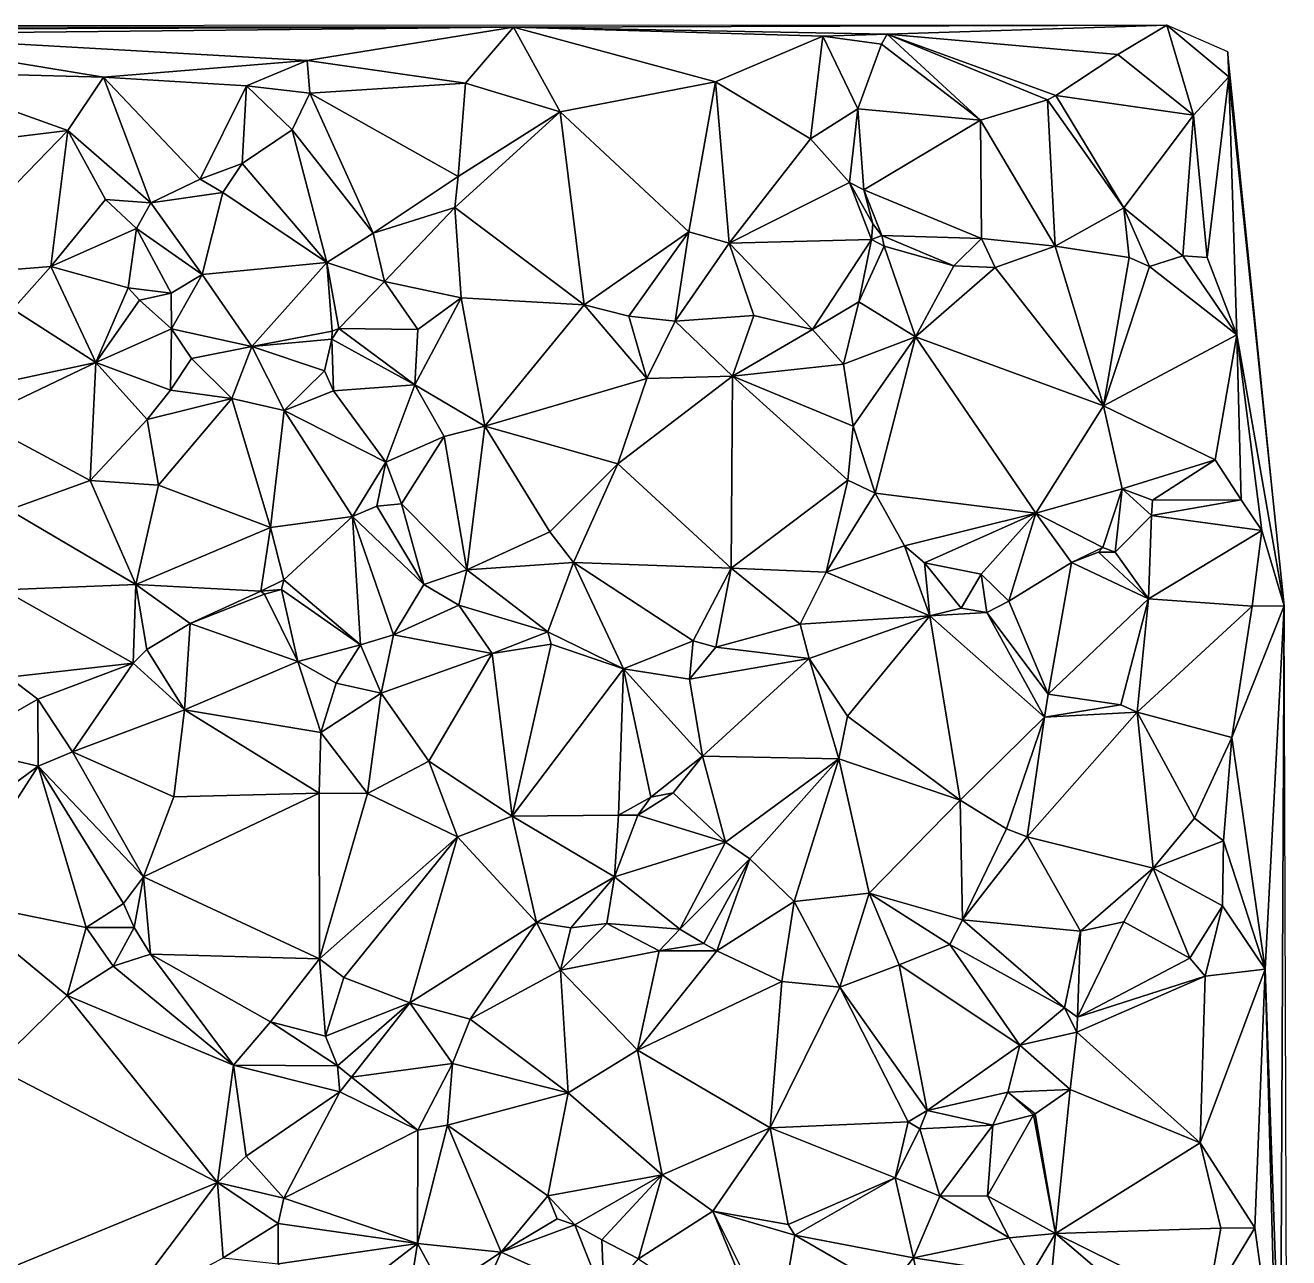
# Model space of a CAD drawing. Header units: metres. Extents: x -15 to 15, y -15 to 15.
# Drawn here: x 3.53 to 14.99, y 3.81 to 14.99 of the extents above; entities that cross this region are included whole.
import ezdxf

# ---------------------------------------------------------------- set-up
doc = ezdxf.new("R2010")
doc.units = ezdxf.units.M
doc.layers.add('STREET_MESH', color=7, linetype='Continuous')

msp = doc.modelspace()

# ---------------------------------------------------------------- linework, layer by layer
at = {"layer": 'STREET_MESH'}
for points in [[(-12.304, 14.982), (7.96, 14.972), (13.883, 14.99)], [(-0.135, 14.947), (7.96, 14.972), (-12.304, 14.982)], [(7.96, 14.972), (-0.135, 14.947), (1.872, 14.908)], [(6.088, 14.67), (7.96, 14.972), (1.872, 14.908)], [(2.432, 14.568), (4.242, 14.52), (1.872, 14.908)], [(4.242, 14.52), (6.088, 14.67), (1.872, 14.908)], [(6.088, 14.67), (7.526, 14.464), (7.96, 14.972)], [(7.526, 14.464), (8.384, 14.203), (7.96, 14.972)], [(7.96, 14.972), (11.348, 14.908), (13.883, 14.99)], [(7.96, 14.972), (9.792, 14.478), (10.765, 14.891)], [(11.348, 14.908), (7.96, 14.972), (10.765, 14.891)], [(7.96, 14.972), (8.384, 14.203), (9.792, 14.478)], [(11.297, 14.818), (11.348, 14.908), (10.765, 14.891)], [(11.348, 14.908), (11.297, 14.818), (12.193, 14.13)], [(11.348, 14.908), (13.438, 14.725), (13.883, 14.99)], [(12.878, 14.352), (13.438, 14.725), (11.348, 14.908)], [(12.802, 14.314), (11.348, 14.908), (12.193, 14.13)], [(12.802, 14.314), (12.878, 14.352), (11.348, 14.908)], [(13.438, 14.725), (14.124, 14.174), (13.883, 14.99)], [(14.445, 14.522), (14.438, 14.748), (13.883, 14.99)], [(14.124, 14.174), (14.445, 14.522), (13.883, 14.99)], [(9.792, 14.478), (10.653, 13.959), (10.765, 14.891)], [(10.653, 13.959), (11.083, 14.233), (10.765, 14.891)], [(11.083, 14.233), (11.297, 14.818), (10.765, 14.891)], [(11.297, 14.818), (11.083, 14.233), (12.193, 14.13)], [(5.54, 14.439), (6.088, 14.67), (4.242, 14.52)], [(5.54, 14.439), (6.113, 14.373), (6.088, 14.67)], [(6.113, 14.373), (7.526, 14.464), (6.088, 14.67)], [(12.878, 14.352), (14.124, 14.174), (13.438, 14.725)], [(14.445, 14.522), (14.948, 9.723), (14.438, 14.748)], [(3.92, 14.035), (2.432, 14.568), (2.012, 13.803)], [(2.432, 14.568), (3.92, 14.035), (4.242, 14.52)], [(3.92, 14.035), (4.671, 13.378), (4.242, 14.52)], [(5.12, 13.594), (5.54, 14.439), (4.242, 14.52)], [(4.671, 13.378), (5.12, 13.594), (4.242, 14.52)], [(5.54, 14.439), (5.12, 13.594), (5.501, 13.737)], [(5.952, 14.04), (5.54, 14.439), (5.501, 13.737)], [(5.952, 14.04), (6.113, 14.373), (5.54, 14.439)], [(7.526, 14.464), (6.113, 14.373), (7.459, 13.617)], [(8.384, 14.203), (7.526, 14.464), (7.459, 13.617)], [(8.384, 14.203), (9.551, 13.117), (9.792, 14.478)], [(9.551, 13.117), (9.916, 13.014), (9.792, 14.478)], [(9.916, 13.014), (10.653, 13.959), (9.792, 14.478)], [(14.124, 14.174), (14.249, 12.882), (14.445, 14.522)], [(14.249, 12.882), (14.517, 12.181), (14.445, 14.522)], [(14.517, 12.181), (14.948, 9.723), (14.445, 14.522)], [(6.113, 14.373), (5.952, 14.04), (6.688, 13.103)], [(7.459, 13.617), (6.113, 14.373), (6.688, 13.103)], [(12.802, 14.314), (13.495, 13.333), (12.878, 14.352)], [(13.495, 13.333), (14.124, 14.174), (12.878, 14.352)], [(11.083, 14.233), (10.653, 13.959), (11.006, 13.563)], [(11.136, 13.496), (11.083, 14.233), (11.006, 13.563)], [(11.083, 14.233), (11.136, 13.496), (12.193, 14.13)], [(12.871, 12.986), (12.802, 14.314), (12.193, 14.13)], [(12.871, 12.986), (13.495, 13.333), (12.802, 14.314)], [(7.428, 13.336), (8.384, 14.203), (7.459, 13.617)], [(8.6, 12.455), (8.384, 14.203), (7.428, 13.336)], [(8.6, 12.455), (9.551, 13.117), (8.384, 14.203)], [(11.136, 13.496), (12.203, 13.057), (12.193, 14.13)], [(12.203, 13.057), (12.871, 12.986), (12.193, 14.13)], [(14.029, 12.897), (14.124, 14.174), (13.495, 13.333)], [(14.029, 12.897), (14.249, 12.882), (14.124, 14.174)], [(2.635, 12.71), (3.92, 14.035), (2.012, 13.803)], [(3.766, 12.802), (3.92, 14.035), (2.635, 12.71)], [(3.766, 12.802), (4.259, 13.408), (3.92, 14.035)], [(4.259, 13.408), (4.671, 13.378), (3.92, 14.035)], [(6.266, 12.839), (5.952, 14.04), (5.501, 13.737)], [(5.952, 14.04), (6.266, 12.839), (6.688, 13.103)], [(10.653, 13.959), (9.916, 13.014), (11.006, 13.563)], [(5.12, 13.594), (5.325, 13.473), (5.501, 13.737)], [(5.325, 13.473), (6.266, 12.839), (5.501, 13.737)], [(4.671, 13.378), (5.325, 13.473), (5.12, 13.594)], [(7.428, 13.336), (7.459, 13.617), (6.688, 13.103)], [(9.916, 13.014), (11.206, 13.048), (11.006, 13.563)], [(11.219, 13.188), (11.136, 13.496), (11.006, 13.563)], [(11.206, 13.048), (11.219, 13.188), (11.006, 13.563)], [(4.259, 13.408), (3.766, 12.802), (4.542, 13.147)], [(4.671, 13.378), (4.259, 13.408), (4.542, 13.147)], [(5.325, 13.473), (4.671, 13.378), (5.136, 12.729)], [(6.266, 12.839), (5.325, 13.473), (5.136, 12.729)], [(11.219, 13.188), (11.3, 13.083), (11.136, 13.496)], [(11.3, 13.083), (12.203, 13.057), (11.136, 13.496)], [(5.136, 12.729), (4.671, 13.378), (4.542, 13.147)], [(6.789, 12.666), (7.428, 13.336), (6.688, 13.103)], [(7.428, 13.336), (6.789, 12.666), (7.485, 12.516)], [(8.6, 12.455), (7.428, 13.336), (7.485, 12.516)], [(13.541, 12.884), (13.495, 13.333), (12.871, 12.986)], [(13.541, 12.884), (13.726, 12.803), (13.495, 13.333)], [(13.726, 12.803), (14.029, 12.897), (13.495, 13.333)], [(11.3, 13.083), (11.219, 13.188), (11.206, 13.048)], [(4.542, 13.147), (3.766, 12.802), (4.466, 12.609)], [(4.856, 12.559), (4.542, 13.147), (4.466, 12.609)], [(4.856, 12.559), (5.136, 12.729), (4.542, 13.147)], [(6.266, 12.839), (6.789, 12.666), (6.688, 13.103)], [(9.551, 13.117), (8.6, 12.455), (9.005, 12.35)], [(9.427, 12.305), (9.551, 13.117), (9.005, 12.35)], [(9.916, 13.014), (9.551, 13.117), (9.427, 12.305)], [(11.3, 13.083), (11.206, 13.048), (11.321, 12.985)], [(11.951, 12.807), (11.3, 13.083), (11.321, 12.985)], [(11.3, 13.083), (11.951, 12.807), (12.203, 13.057)], [(9.916, 13.014), (9.427, 12.305), (10.14, 12.358)], [(9.916, 13.014), (10.671, 12.231), (11.206, 13.048)], [(9.916, 13.014), (10.14, 12.358), (10.671, 12.231)], [(11.206, 13.048), (10.671, 12.231), (11.09, 12.48)], [(11.321, 12.985), (11.206, 13.048), (11.09, 12.48)], [(11.604, 12.165), (11.321, 12.985), (11.09, 12.48)], [(11.604, 12.165), (11.951, 12.807), (11.321, 12.985)], [(11.951, 12.807), (12.326, 12.793), (12.203, 13.057)], [(12.203, 13.057), (12.326, 12.793), (12.871, 12.986)], [(12.326, 12.793), (13.309, 11.539), (12.871, 12.986)], [(13.309, 11.539), (13.541, 12.884), (12.871, 12.986)], [(6.266, 12.839), (5.136, 12.729), (5.586, 12.077)], [(6.316, 12.215), (6.266, 12.839), (5.586, 12.077)], [(6.789, 12.666), (6.266, 12.839), (6.376, 12.24)], [(6.266, 12.839), (6.316, 12.215), (6.376, 12.24)], [(13.541, 12.884), (13.309, 11.539), (13.726, 12.803)], [(14.029, 12.897), (13.726, 12.803), (14.517, 12.181)], [(14.249, 12.882), (14.029, 12.897), (14.517, 12.181)], [(3.42, 12.416), (3.766, 12.802), (2.635, 12.71)], [(3.42, 12.416), (4.174, 11.932), (3.766, 12.802)], [(3.766, 12.802), (4.174, 11.932), (4.466, 12.609)], [(4.856, 12.559), (4.86, 12.235), (5.136, 12.729)], [(5.136, 12.729), (4.86, 12.235), (5.586, 12.077)], [(12.326, 12.793), (11.951, 12.807), (11.604, 12.165)], [(13.309, 11.539), (12.326, 12.793), (11.604, 12.165)], [(13.726, 12.803), (13.309, 11.539), (14.517, 12.181)], [(4.174, 11.932), (4.569, 12.497), (4.466, 12.609)], [(4.569, 12.497), (4.856, 12.559), (4.466, 12.609)], [(7.093, 12.229), (6.789, 12.666), (6.376, 12.24)], [(6.789, 12.666), (7.093, 12.229), (7.485, 12.516)], [(4.86, 12.235), (4.569, 12.497), (4.174, 11.932)], [(4.569, 12.497), (4.86, 12.235), (4.856, 12.559)], [(7.093, 12.229), (7.065, 11.728), (7.485, 12.516)], [(7.065, 11.728), (7.699, 11.352), (7.485, 12.516)], [(7.699, 11.352), (8.6, 12.455), (7.485, 12.516)], [(4.174, 11.932), (3.42, 12.416), (3.115, 11.705)], [(8.6, 12.455), (7.699, 11.352), (9.168, 11.787)], [(9.005, 12.35), (8.6, 12.455), (9.168, 11.787)], [(10.671, 12.231), (10.951, 11.916), (11.09, 12.48)], [(10.951, 11.916), (11.604, 12.165), (11.09, 12.48)], [(9.427, 12.305), (9.005, 12.35), (9.168, 11.787)], [(9.947, 11.807), (9.427, 12.305), (9.168, 11.787)], [(10.14, 12.358), (9.427, 12.305), (9.947, 11.807)], [(10.14, 12.358), (9.947, 11.807), (10.671, 12.231)], [(4.86, 12.235), (4.174, 11.932), (4.851, 11.681)], [(5.039, 11.967), (4.86, 12.235), (4.851, 11.681)], [(4.86, 12.235), (5.039, 11.967), (5.586, 12.077)], [(6.312, 12.144), (6.316, 12.215), (5.586, 12.077)], [(6.245, 11.855), (6.312, 12.144), (5.586, 12.077)], [(6.329, 11.675), (6.312, 12.144), (6.245, 11.855)], [(6.312, 12.144), (7.065, 11.728), (6.376, 12.24)], [(6.316, 12.215), (6.312, 12.144), (6.376, 12.24)], [(6.329, 11.675), (7.065, 11.728), (6.312, 12.144)], [(7.065, 11.728), (7.093, 12.229), (6.376, 12.24)], [(10.671, 12.231), (9.947, 11.807), (10.951, 11.916)], [(11.039, 11.352), (11.604, 12.165), (10.951, 11.916)], [(11.239, 10.746), (11.604, 12.165), (11.039, 11.352)], [(11.239, 10.746), (12.696, 10.563), (11.604, 12.165)], [(12.696, 10.563), (13.309, 11.539), (11.604, 12.165)], [(14.517, 12.181), (13.309, 11.539), (14.322, 11.047)], [(14.559, 10.685), (14.517, 12.181), (14.322, 11.047)], [(14.517, 12.181), (14.744, 10.408), (14.948, 9.723)], [(14.559, 10.685), (14.744, 10.408), (14.517, 12.181)], [(5.039, 11.967), (5.405, 11.603), (5.586, 12.077)], [(5.405, 11.603), (5.88, 11.495), (5.586, 12.077)], [(5.88, 11.495), (6.245, 11.855), (5.586, 12.077)], [(4.174, 11.932), (3.092, 11.415), (4.121, 10.86)], [(3.092, 11.415), (4.174, 11.932), (3.115, 11.705)], [(4.637, 11.415), (4.174, 11.932), (4.121, 10.86)], [(4.174, 11.932), (4.637, 11.415), (4.851, 11.681)], [(5.405, 11.603), (5.039, 11.967), (4.851, 11.681)], [(9.947, 11.807), (11.039, 11.352), (10.951, 11.916)], [(6.329, 11.675), (6.245, 11.855), (5.88, 11.495)], [(9.947, 11.807), (8.906, 11.012), (9.933, 10.065)], [(8.906, 11.012), (9.947, 11.807), (9.168, 11.787)], [(10.99, 10.865), (9.947, 11.807), (9.933, 10.065)], [(11.039, 11.352), (9.947, 11.807), (10.99, 10.865)], [(7.065, 11.728), (6.329, 11.675), (6.801, 11.026)], [(7.332, 11.26), (7.065, 11.728), (6.801, 11.026)], [(7.065, 11.728), (7.332, 11.26), (7.699, 11.352)], [(7.699, 11.352), (8.906, 11.012), (9.168, 11.787)], [(4.637, 11.415), (5.405, 11.603), (4.851, 11.681)], [(5.405, 11.603), (4.637, 11.415), (4.74, 10.818)], [(5.405, 11.603), (4.74, 10.818), (5.756, 10.433)], [(5.88, 11.495), (5.405, 11.603), (5.756, 10.433)], [(6.329, 11.675), (5.88, 11.495), (6.801, 11.026)], [(6.499, 10.533), (5.88, 11.495), (5.756, 10.433)], [(5.88, 11.495), (6.499, 10.533), (6.801, 11.026)], [(13.309, 11.539), (12.696, 10.563), (13.48, 10.785)], [(13.309, 11.539), (13.48, 10.785), (14.322, 11.047)], [(3.092, 11.415), (3.386, 10.594), (4.121, 10.86)], [(4.74, 10.818), (4.637, 11.415), (4.121, 10.86)], [(7.699, 11.352), (7.332, 11.26), (7.537, 10.05)], [(8.29, 10.395), (7.699, 11.352), (7.537, 10.05)], [(7.699, 11.352), (8.29, 10.395), (8.906, 11.012)], [(11.239, 10.746), (11.039, 11.352), (10.99, 10.865)], [(6.943, 10.649), (7.332, 11.26), (6.801, 11.026)], [(7.332, 11.26), (6.943, 10.649), (7.537, 10.05)], [(6.499, 10.533), (6.721, 10.627), (6.801, 11.026)], [(6.721, 10.627), (6.943, 10.649), (6.801, 11.026)], [(8.906, 11.012), (8.29, 10.395), (8.505, 10.116)], [(8.906, 11.012), (8.505, 10.116), (9.933, 10.065)], [(13.48, 10.785), (13.755, 10.683), (14.322, 11.047)], [(13.755, 10.683), (14.559, 10.685), (14.322, 11.047)], [(3.386, 10.594), (4.536, 9.916), (4.121, 10.86)], [(4.536, 9.916), (4.74, 10.818), (4.121, 10.86)], [(4.74, 10.818), (4.536, 9.916), (5.756, 10.433)], [(10.795, 10.03), (10.99, 10.865), (9.933, 10.065)], [(10.795, 10.03), (11.239, 10.746), (10.99, 10.865)], [(12.696, 10.563), (13.303, 10.254), (13.48, 10.785)], [(13.303, 10.254), (13.415, 10.212), (13.48, 10.785)], [(13.415, 10.212), (13.744, 10.543), (13.48, 10.785)], [(13.744, 10.543), (13.755, 10.683), (13.48, 10.785)], [(10.795, 10.03), (11.506, 10.268), (11.239, 10.746)], [(11.506, 10.268), (12.696, 10.563), (11.239, 10.746)], [(14.559, 10.685), (13.744, 10.543), (14.744, 10.408)], [(14.559, 10.685), (13.755, 10.683), (13.744, 10.543)], [(3.386, 10.594), (3.336, 9.869), (4.536, 9.916)], [(6.721, 10.627), (6.499, 10.533), (7.148, 9.917)], [(6.721, 10.627), (7.148, 9.917), (6.943, 10.649)], [(6.943, 10.649), (7.148, 9.917), (7.537, 10.05)], [(11.506, 10.268), (11.687, 10.115), (12.696, 10.563)], [(11.687, 10.115), (12.2, 10.011), (12.696, 10.563)], [(12.696, 10.563), (12.2, 10.011), (12.451, 9.767)], [(12.696, 10.563), (12.451, 9.767), (13.019, 10.117)], [(13.303, 10.254), (12.696, 10.563), (13.019, 10.117)], [(13.744, 10.543), (13.415, 10.212), (13.717, 9.788)], [(14.744, 10.408), (13.744, 10.543), (13.717, 9.788)], [(4.536, 9.916), (5.669, 9.858), (5.756, 10.433)], [(5.669, 9.858), (5.877, 9.959), (5.756, 10.433)], [(5.877, 9.959), (6.499, 10.533), (5.756, 10.433)], [(6.499, 10.533), (5.877, 9.959), (6.573, 9.371)], [(6.873, 9.46), (6.499, 10.533), (6.573, 9.371)], [(6.499, 10.533), (6.873, 9.46), (7.148, 9.917)], [(8.29, 10.395), (7.537, 10.05), (8.505, 10.116)], [(14.744, 10.408), (13.717, 9.788), (14.657, 9.721)], [(14.948, 9.723), (14.744, 10.408), (14.657, 9.721)], [(11.506, 10.268), (10.795, 10.03), (11.734, 9.634)], [(11.687, 10.115), (11.506, 10.268), (11.734, 9.634)], [(13.265, 10.21), (13.303, 10.254), (13.019, 10.117)], [(13.717, 9.788), (13.265, 10.21), (13.019, 10.117)], [(13.265, 10.21), (13.415, 10.212), (13.303, 10.254)], [(13.415, 10.212), (13.265, 10.21), (13.717, 9.788)], [(7.537, 10.05), (8.272, 9.489), (8.505, 10.116)], [(8.272, 9.489), (8.957, 9.152), (8.505, 10.116)], [(8.505, 10.116), (9.59, 9.406), (9.933, 10.065)], [(8.957, 9.152), (9.59, 9.406), (8.505, 10.116)], [(12.2, 10.011), (11.687, 10.115), (12.018, 9.702)], [(12.018, 9.702), (11.687, 10.115), (11.734, 9.634)], [(12.451, 9.767), (12.809, 8.924), (13.019, 10.117)], [(12.809, 8.924), (13.717, 9.788), (13.019, 10.117)], [(7.148, 9.917), (7.463, 9.73), (7.537, 10.05)], [(7.463, 9.73), (8.272, 9.489), (7.537, 10.05)], [(9.59, 9.406), (9.795, 9.348), (9.933, 10.065)], [(9.795, 9.348), (10.558, 9.557), (9.933, 10.065)], [(10.558, 9.557), (10.795, 10.03), (9.933, 10.065)], [(10.795, 10.03), (10.558, 9.557), (11.734, 9.634)], [(12.2, 10.011), (12.018, 9.702), (12.253, 9.662)], [(12.2, 10.011), (12.253, 9.662), (12.451, 9.767)], [(3.336, 9.869), (4.511, 9.203), (4.536, 9.916)], [(4.511, 9.203), (3.336, 9.869), (3.383, 9.077)], [(4.511, 9.203), (4.634, 9.327), (4.536, 9.916)], [(4.634, 9.327), (5.028, 9.564), (4.536, 9.916)], [(5.028, 9.564), (5.669, 9.858), (4.536, 9.916)], [(5.669, 9.858), (5.028, 9.564), (5.703, 9.83)], [(5.857, 9.872), (5.877, 9.959), (5.669, 9.858)], [(5.857, 9.872), (5.669, 9.858), (5.703, 9.83)], [(6.003, 9.218), (5.857, 9.872), (5.703, 9.83)], [(5.877, 9.959), (5.857, 9.872), (6.573, 9.371)], [(5.857, 9.872), (6.003, 9.218), (6.573, 9.371)], [(6.873, 9.46), (7.463, 9.73), (7.148, 9.917)], [(5.028, 9.564), (6.003, 9.218), (5.703, 9.83)], [(12.253, 9.662), (12.809, 8.924), (12.451, 9.767)], [(12.809, 8.924), (13.467, 8.825), (13.717, 9.788)], [(13.467, 8.825), (13.616, 8.758), (13.717, 9.788)], [(13.717, 9.788), (13.616, 8.758), (14.657, 9.721)], [(7.765, 9.291), (7.463, 9.73), (6.873, 9.46)], [(7.463, 9.73), (7.765, 9.291), (8.272, 9.489)], [(10.558, 9.557), (10.64, 9.245), (11.734, 9.634)], [(10.64, 9.245), (10.989, 8.722), (11.734, 9.634)], [(11.734, 9.634), (10.989, 8.722), (12.01, 7.962)], [(12.253, 9.662), (12.018, 9.702), (11.734, 9.634)], [(12.774, 8.713), (12.253, 9.662), (11.734, 9.634)], [(12.774, 8.713), (11.734, 9.634), (12.01, 7.962)], [(12.809, 8.924), (12.253, 9.662), (12.774, 8.713)], [(13.616, 8.758), (14.472, 8.53), (14.657, 9.721)], [(14.472, 8.53), (14.948, 9.723), (14.657, 9.721)], [(14.948, 9.723), (14.472, 8.53), (14.776, 6.429)], [(14.913, 2.454), (14.948, 9.723), (14.776, 6.429)], [(14.948, 9.723), (14.913, 2.454), (14.989, -2.981)], [(5.028, 9.564), (4.634, 9.327), (4.977, 8.782)], [(6.003, 9.218), (5.028, 9.564), (4.977, 8.782)], [(10.64, 9.245), (10.558, 9.557), (9.795, 9.348)], [(6.759, 8.932), (6.873, 9.46), (6.573, 9.371)], [(6.759, 8.932), (7.765, 9.291), (6.873, 9.46)], [(8.272, 9.489), (7.765, 9.291), (8.3, 9.377)], [(8.272, 9.489), (8.3, 9.377), (8.957, 9.152)], [(9.556, 9.06), (9.59, 9.406), (8.957, 9.152)], [(9.59, 9.406), (9.556, 9.06), (9.795, 9.348)], [(4.634, 9.327), (4.511, 9.203), (4.977, 8.782)], [(6.003, 9.218), (6.353, 9.022), (6.573, 9.371)], [(6.353, 9.022), (6.759, 8.932), (6.573, 9.371)], [(7.765, 9.291), (6.759, 8.932), (7.193, 8.315)], [(7.765, 9.291), (7.193, 8.315), (7.949, 7.817)], [(8.3, 9.377), (7.765, 9.291), (7.949, 7.817)], [(8.957, 9.152), (8.3, 9.377), (7.949, 7.817)], [(9.556, 9.06), (10.64, 9.245), (9.795, 9.348)], [(3.646, 8.876), (4.511, 9.203), (3.383, 9.077)], [(4.511, 9.203), (3.646, 8.876), (3.961, 8.399)], [(4.511, 9.203), (3.961, 8.399), (4.977, 8.782)], [(6.212, 8.575), (6.003, 9.218), (4.977, 8.782)], [(6.212, 8.575), (6.353, 9.022), (6.003, 9.218)], [(10.64, 9.245), (9.556, 9.06), (9.673, 8.36)], [(10.911, 8.336), (10.64, 9.245), (9.673, 8.36)], [(10.989, 8.722), (10.64, 9.245), (10.911, 8.336)], [(3.646, 8.876), (3.383, 9.077), (2.892, 8.444)], [(8.911, 7.825), (8.957, 9.152), (7.949, 7.817)], [(8.911, 7.825), (9.204, 7.987), (8.957, 9.152)], [(9.556, 9.06), (8.957, 9.152), (9.673, 8.36)], [(8.957, 9.152), (9.204, 7.987), (9.673, 8.36)], [(6.353, 9.022), (6.212, 8.575), (6.759, 8.932)], [(3.649, 8.271), (3.646, 8.876), (2.892, 8.444)], [(3.961, 8.399), (3.646, 8.876), (3.649, 8.271)], [(6.759, 8.932), (6.212, 8.575), (6.636, 8.021)], [(6.759, 8.932), (6.636, 8.021), (7.193, 8.315)], [(13.467, 8.825), (12.809, 8.924), (12.774, 8.713)], [(13.616, 8.758), (13.467, 8.825), (12.774, 8.713)], [(3.961, 8.399), (4.88, 7.992), (4.977, 8.782)], [(4.88, 7.992), (6.197, 8.026), (4.977, 8.782)], [(6.197, 8.026), (6.212, 8.575), (4.977, 8.782)], [(10.989, 8.722), (10.911, 8.336), (12.01, 7.962)], [(12.431, 7.702), (12.774, 8.713), (12.01, 7.962)], [(12.431, 7.702), (12.617, 7.628), (12.774, 8.713)], [(12.617, 7.628), (13.616, 8.758), (12.774, 8.713)], [(13.616, 8.758), (12.617, 7.628), (13.761, 7.343)], [(14.472, 8.53), (13.616, 8.758), (14.133, 7.799)], [(13.616, 8.758), (13.761, 7.343), (14.133, 7.799)], [(6.636, 8.021), (6.212, 8.575), (6.197, 8.026)], [(14.396, 7.592), (14.472, 8.53), (14.133, 7.799)], [(14.472, 8.53), (14.396, 7.592), (14.776, 6.429)], [(2.633, 7.527), (3.649, 8.271), (2.892, 8.444)], [(3.961, 8.399), (3.649, 8.271), (4.604, 7.267)], [(4.88, 7.992), (3.961, 8.399), (4.604, 7.267)], [(2.633, 7.527), (2.867, 7.055), (3.649, 8.271)], [(2.867, 7.055), (4.084, 6.805), (3.649, 8.271)], [(3.649, 8.271), (4.424, 7.025), (4.604, 7.267)], [(4.084, 6.805), (4.424, 7.025), (3.649, 8.271)], [(7.193, 8.315), (6.636, 8.021), (7.451, 7.63)], [(7.193, 8.315), (7.451, 7.63), (7.949, 7.817)], [(9.204, 7.987), (9.409, 8.027), (9.673, 8.36)], [(9.409, 8.027), (9.882, 7.581), (9.673, 8.36)], [(9.882, 7.581), (10.911, 8.336), (9.673, 8.36)], [(9.882, 7.581), (10.103, 7.43), (10.911, 8.336)], [(10.911, 8.336), (10.103, 7.43), (10.505, 7.042)], [(11.186, 7.119), (10.911, 8.336), (10.505, 7.042)], [(10.911, 8.336), (11.186, 7.119), (12.01, 7.962)], [(6.197, 8.026), (4.604, 7.267), (6.201, 6.522)], [(6.197, 8.026), (4.88, 7.992), (4.604, 7.267)], [(6.636, 8.021), (6.197, 8.026), (6.201, 6.522)], [(7.451, 7.63), (6.636, 8.021), (6.201, 6.522)], [(9.409, 8.027), (9.086, 7.826), (9.882, 7.581)], [(9.204, 7.987), (9.086, 7.826), (9.409, 8.027)], [(9.086, 7.826), (9.204, 7.987), (8.911, 7.825)], [(11.186, 7.119), (12.032, 6.875), (12.01, 7.962)], [(12.032, 6.875), (12.431, 7.702), (12.01, 7.962)], [(7.451, 7.63), (8.167, 6.851), (7.949, 7.817)], [(8.876, 7.265), (8.911, 7.825), (7.949, 7.817)], [(8.167, 6.851), (8.876, 7.265), (7.949, 7.817)], [(9.086, 7.826), (8.876, 7.265), (9.882, 7.581)], [(8.876, 7.265), (9.086, 7.826), (8.911, 7.825)], [(13.761, 7.343), (14.396, 7.592), (14.133, 7.799)], [(12.617, 7.628), (12.431, 7.702), (12.032, 6.875)], [(6.422, 6.353), (7.451, 7.63), (6.201, 6.522)], [(6.422, 6.353), (7.021, 6.123), (7.451, 7.63)], [(7.021, 6.123), (8.167, 6.851), (7.451, 7.63)], [(8.876, 7.265), (9.469, 6.79), (9.882, 7.581)], [(9.469, 6.79), (10.103, 7.43), (9.882, 7.581)], [(12.617, 7.628), (12.032, 6.875), (13.102, 6.774)], [(13.761, 7.343), (12.617, 7.628), (13.102, 6.774)], [(14.387, 7.004), (14.396, 7.592), (13.761, 7.343)], [(14.396, 7.592), (14.387, 7.004), (14.776, 6.429)], [(9.469, 6.79), (9.685, 6.661), (10.103, 7.43)], [(10.103, 7.43), (9.685, 6.661), (9.803, 6.596)], [(10.103, 7.43), (9.803, 6.596), (10.505, 7.042)], [(13.493, 6.857), (13.761, 7.343), (13.102, 6.774)], [(13.493, 6.857), (14.093, 6.529), (13.761, 7.343)], [(14.093, 6.529), (14.387, 7.004), (13.761, 7.343)], [(4.424, 7.025), (4.521, 6.807), (4.604, 7.267)], [(4.521, 6.807), (4.668, 6.563), (4.604, 7.267)], [(4.604, 7.267), (4.668, 6.563), (6.201, 6.522)], [(8.167, 6.851), (8.479, 6.802), (8.876, 7.265)], [(8.876, 7.265), (8.479, 6.802), (8.806, 6.844)], [(9.469, 6.79), (8.876, 7.265), (8.806, 6.844)], [(10.918, 6.265), (11.186, 7.119), (10.505, 7.042)], [(10.918, 6.265), (11.457, 6.468), (11.186, 7.119)], [(12.032, 6.875), (11.186, 7.119), (11.917, 6.652)], [(11.186, 7.119), (11.457, 6.468), (11.917, 6.652)], [(4.084, 6.805), (2.867, 7.055), (3.912, 6.19)], [(2.867, 7.055), (3.252, 5.542), (3.912, 6.19)], [(4.424, 7.025), (4.084, 6.805), (4.521, 6.807)], [(9.803, 6.596), (10.392, 6.317), (10.505, 7.042)], [(10.392, 6.317), (10.918, 6.265), (10.505, 7.042)], [(14.387, 7.004), (14.093, 6.529), (14.231, 6.364)], [(14.387, 7.004), (14.231, 6.364), (14.776, 6.429)], [(12.957, 6.079), (12.032, 6.875), (11.917, 6.652)], [(12.032, 6.875), (12.957, 6.079), (13.102, 6.774)], [(4.329, 6.457), (4.084, 6.805), (3.912, 6.19)], [(4.084, 6.805), (4.329, 6.457), (4.521, 6.807)], [(4.329, 6.457), (4.668, 6.563), (4.521, 6.807)], [(8.167, 6.851), (7.021, 6.123), (7.568, 5.974)], [(8.386, 6.418), (8.167, 6.851), (7.568, 5.974)], [(8.479, 6.802), (8.167, 6.851), (8.386, 6.418)], [(8.386, 6.418), (9.281, 6.594), (8.806, 6.844)], [(8.479, 6.802), (8.386, 6.418), (8.806, 6.844)], [(9.281, 6.594), (9.469, 6.79), (8.806, 6.844)], [(9.281, 6.594), (9.685, 6.661), (9.469, 6.79)], [(12.957, 6.079), (13.074, 5.993), (13.102, 6.774)], [(13.074, 5.993), (13.493, 6.857), (13.102, 6.774)], [(14.093, 6.529), (13.493, 6.857), (13.074, 5.993)], [(9.685, 6.661), (9.281, 6.594), (9.803, 6.596)], [(11.457, 6.468), (12.552, 5.738), (11.917, 6.652)], [(12.552, 5.738), (12.957, 6.079), (11.917, 6.652)], [(4.668, 6.563), (4.329, 6.457), (5.422, 5.559)], [(4.668, 6.563), (5.758, 5.952), (6.201, 6.522)], [(5.758, 5.952), (4.668, 6.563), (5.422, 5.559)], [(9.281, 6.594), (8.386, 6.418), (9.084, 5.693)], [(9.084, 5.693), (10.392, 6.317), (9.803, 6.596)], [(9.281, 6.594), (9.084, 5.693), (9.803, 6.596)], [(5.422, 5.559), (4.329, 6.457), (3.912, 6.19)], [(5.758, 5.952), (6.255, 5.822), (6.201, 6.522)], [(6.255, 5.822), (6.422, 6.353), (6.201, 6.522)], [(8.386, 6.418), (7.568, 5.974), (8.456, 5.308)], [(9.084, 5.693), (8.386, 6.418), (8.456, 5.308)], [(11.457, 6.468), (10.918, 6.265), (11.712, 5.146)], [(12.552, 5.738), (11.457, 6.468), (11.712, 5.146)], [(14.231, 6.364), (14.093, 6.529), (13.074, 5.993)], [(14.776, 6.429), (14.185, 4.853), (14.683, 4.082)], [(14.231, 6.364), (14.185, 4.853), (14.776, 6.429)], [(14.876, 2.685), (14.776, 6.429), (14.683, 4.082)], [(14.876, 2.685), (14.913, 2.454), (14.776, 6.429)], [(7.021, 6.123), (6.422, 6.353), (6.255, 5.822)], [(10.392, 6.317), (9.084, 5.693), (10.287, 4.989)], [(10.918, 6.265), (10.392, 6.317), (10.287, 4.989)], [(13.067, 5.857), (14.231, 6.364), (13.074, 5.993)], [(14.231, 6.364), (13.067, 5.857), (14.185, 4.853)], [(3.252, 5.542), (5.275, 4.492), (3.912, 6.19)], [(5.275, 4.492), (5.422, 5.559), (3.912, 6.19)], [(10.918, 6.265), (10.287, 4.989), (11.537, 5.043)], [(11.712, 5.146), (10.918, 6.265), (11.537, 5.043)], [(7.021, 6.123), (6.255, 5.822), (6.363, 5.553)], [(6.49, 5.448), (7.021, 6.123), (6.363, 5.553)], [(7.407, 5.573), (7.021, 6.123), (6.49, 5.448)], [(7.021, 6.123), (7.407, 5.573), (7.568, 5.974)], [(12.552, 5.738), (13.067, 5.857), (12.957, 6.079)], [(12.957, 6.079), (13.067, 5.857), (13.074, 5.993)], [(7.568, 5.974), (7.407, 5.573), (8.456, 5.308)], [(5.758, 5.952), (5.422, 5.559), (6.363, 5.553)], [(6.255, 5.822), (5.758, 5.952), (6.363, 5.553)], [(13.067, 5.857), (12.552, 5.738), (13.007, 5.336)], [(14.185, 4.853), (13.067, 5.857), (13.007, 5.336)], [(12.552, 5.738), (11.712, 5.146), (12.442, 5.314)], [(13.007, 5.336), (12.552, 5.738), (12.442, 5.314)], [(9.309, 4.562), (9.084, 5.693), (8.456, 5.308)], [(9.084, 5.693), (9.309, 4.562), (10.287, 4.989)], [(5.275, 4.492), (3.252, 5.542), (3.139, 3.615)], [(5.537, 4.733), (5.422, 5.559), (5.275, 4.492)], [(5.422, 5.559), (6.386, 5.317), (6.363, 5.553)], [(5.537, 4.733), (6.386, 5.317), (5.422, 5.559)], [(6.386, 5.317), (6.49, 5.448), (6.363, 5.553)], [(7.092, 4.969), (7.407, 5.573), (6.49, 5.448)], [(7.362, 5.014), (7.407, 5.573), (7.092, 4.969)], [(7.407, 5.573), (7.362, 5.014), (8.456, 5.308)], [(6.386, 5.317), (7.092, 4.969), (6.49, 5.448)], [(6.386, 5.317), (5.537, 4.733), (5.877, 4.351)], [(7.092, 4.969), (6.386, 5.317), (5.877, 4.351)], [(7.362, 5.014), (8.27, 4.373), (8.456, 5.308)], [(8.27, 4.373), (9.309, 4.562), (8.456, 5.308)], [(11.712, 5.146), (12.306, 5.015), (12.442, 5.314)], [(12.306, 5.015), (12.674, 5.108), (12.442, 5.314)], [(12.691, 5.117), (13.007, 5.336), (12.442, 5.314)], [(12.674, 5.108), (12.691, 5.117), (12.442, 5.314)], [(12.691, 5.117), (12.874, 4.031), (13.007, 5.336)], [(12.874, 4.031), (14.185, 4.853), (13.007, 5.336)], [(11.537, 5.043), (10.287, 4.989), (11.421, 4.535)], [(11.645, 4.979), (11.537, 5.043), (11.421, 4.535)], [(11.645, 4.979), (11.712, 5.146), (11.537, 5.043)], [(12.306, 5.015), (11.712, 5.146), (11.645, 4.979)], [(12.674, 5.108), (12.306, 5.015), (12.259, 4.373)], [(12.874, 4.031), (12.674, 5.108), (12.259, 4.373)], [(12.874, 4.031), (12.691, 5.117), (12.674, 5.108)], [(7.09, 3.941), (7.092, 4.969), (5.877, 4.351)], [(7.09, 3.941), (7.362, 5.014), (7.092, 4.969)], [(7.09, 3.941), (7.847, 3.862), (7.362, 5.014)], [(7.362, 5.014), (7.847, 3.862), (8.27, 4.373)], [(9.309, 4.562), (9.766, 4.235), (10.287, 4.989)], [(9.766, 4.235), (10.451, 4.113), (10.287, 4.989)], [(10.287, 4.989), (10.451, 4.113), (11.421, 4.535)], [(11.824, 4.37), (11.645, 4.979), (11.421, 4.535)], [(11.824, 4.37), (12.306, 5.015), (11.645, 4.979)], [(12.306, 5.015), (11.824, 4.37), (12.259, 4.373)], [(14.185, 4.853), (12.874, 4.031), (14.372, 4.08)], [(14.185, 4.853), (14.372, 4.08), (14.683, 4.082)], [(5.877, 4.351), (5.537, 4.733), (5.275, 4.492)], [(4.38, 3.301), (5.275, 4.492), (3.139, 3.615)], [(4.38, 3.301), (5.328, 3.811), (5.275, 4.492)], [(5.275, 4.492), (5.328, 3.811), (5.826, 4.122)], [(5.877, 4.351), (5.275, 4.492), (5.826, 4.122)], [(8.517, 4.11), (9.309, 4.562), (8.27, 4.373)], [(9.309, 4.562), (8.517, 4.11), (8.76, 3.973)], [(9.094, 3.802), (9.309, 4.562), (8.76, 3.973)], [(9.766, 4.235), (9.309, 4.562), (9.094, 3.802)], [(10.451, 4.113), (10.512, 4.017), (11.421, 4.535)], [(10.512, 4.017), (11.587, 3.811), (11.421, 4.535)], [(11.587, 3.811), (11.824, 4.37), (11.421, 4.535)], [(8.27, 4.373), (7.847, 3.862), (8.357, 4.165)], [(8.517, 4.11), (8.27, 4.373), (8.357, 4.165)], [(12.453, 3.993), (11.824, 4.37), (11.587, 3.811)], [(11.824, 4.37), (12.453, 3.993), (12.259, 4.373)], [(12.453, 3.993), (12.874, 4.031), (12.259, 4.373)], [(7.09, 3.941), (5.877, 4.351), (5.826, 4.122)], [(7.847, 3.862), (8.517, 4.11), (8.357, 4.165)], [(10.275, 3.004), (9.766, 4.235), (9.094, 3.802)], [(9.766, 4.235), (10.512, 4.017), (10.451, 4.113)], [(10.348, 3.074), (9.766, 4.235), (10.275, 3.004)], [(10.348, 3.074), (10.512, 4.017), (9.766, 4.235)], [(5.328, 3.811), (5.825, 3.756), (5.826, 4.122)], [(5.825, 3.756), (7.09, 3.941), (5.826, 4.122)], [(7.847, 3.862), (8.782, 3.441), (8.517, 4.11)], [(8.517, 4.11), (8.782, 3.441), (8.76, 3.973)], [(10.512, 4.017), (10.348, 3.074), (11.362, 3.523)], [(10.512, 4.017), (11.362, 3.523), (11.587, 3.811)], [(12.647, 3.651), (12.874, 4.031), (12.453, 3.993)], [(12.874, 4.031), (12.647, 3.651), (12.816, 3.426)], [(12.874, 4.031), (12.816, 3.426), (13.956, 3.106)], [(14.372, 4.08), (12.874, 4.031), (14.242, 3.355)], [(14.242, 3.355), (12.874, 4.031), (13.956, 3.106)], [(14.372, 4.08), (14.242, 3.355), (14.683, 4.082)], [(14.242, 3.355), (14.876, 2.685), (14.683, 4.082)], [(7.09, 3.941), (5.825, 3.756), (6.129, 3.2)], [(6.932, 2.955), (7.09, 3.941), (6.129, 3.2)], [(7.09, 3.941), (6.932, 2.955), (7.323, 3.515)], [(7.847, 3.862), (7.09, 3.941), (7.323, 3.515)], [(8.782, 3.441), (9.094, 3.802), (8.76, 3.973)], [(12.647, 3.651), (12.453, 3.993), (11.587, 3.811)], [(7.704, 3.542), (7.847, 3.862), (7.323, 3.515)], [(7.847, 3.862), (7.704, 3.542), (8.782, 3.441)], [(11.587, 3.811), (11.362, 3.523), (11.759, 2.96)], [(12.647, 3.651), (11.587, 3.811), (11.759, 2.96)]]:
    msp.add_3dface(points, dxfattribs=at)

doc.saveas('drawing.dxf')
